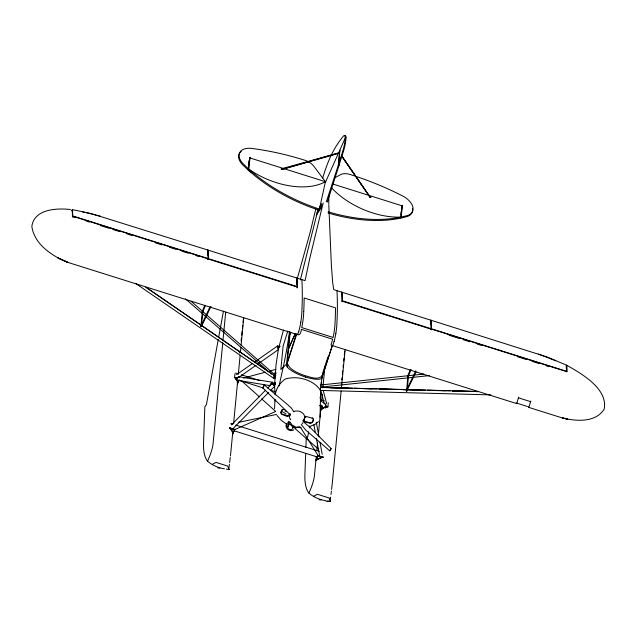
<?xml version="1.0" encoding="UTF-8"?>
<svg xmlns="http://www.w3.org/2000/svg" width="637" height="637" viewBox="0 0 637 637"><rect width="100%" height="100%" fill="white"/><g stroke="black" fill="none" stroke-linecap="round" stroke-linejoin="round"><path stroke-width="0.96" d="M328.803 203.816L328.851 195.973M232.553 432.81L232.529 434.569L234.774 429.37L229.79 427.801L232.083 431.082L232.553 432.81L232.099 430.851L229.79 427.801M237.426 382.073L237.378 384.055L239.154 379.915L237.402 383.824L233.691 422.506M328.788 204.692L331.367 265.143L332.689 282.645L333.732 289.644L341.663 292.144A456.482 71.734 -72.5 0 1 342.029 300.664L341.997 301.747M320.013 417.131L320.594 394.184M320.069 398.252A32.965 26.157 5.5 0 0 320.307 390.075L322.322 375.297M274.802 382.415L274.77 384.007L273.464 384.772L272.509 384.191L274.802 382.415L275.502 383.195L275.463 384.796M249.648 158.47L250.118 157.419L249.616 158.764M401.756 206.46L402.504 205.647L402.194 205.249L401.804 206.42M305.68 453.464L304.916 474.278A114.811 32.121 -62.2 0 0 308.897 493.054C313.508 497.155 319.718 499.758 325.786 500.706M305.895 447.516L306.222 438.59L307.767 436.663L308.65 431.782M274.555 408.731L274.945 399.932M275.096 377.693L275.877 372.884L275.2 372.669C276.681 374.094 272.644 379.222 274.475 378.163M274.412 378.625L275.55 377.478L274.738 376.563A7.509 2.62 -55.5 0 0 274.674 375.965A119.724 96.768 28.3 0 0 269.73 372.183L269.57 372.319M274.475 376.674L275.2 372.669M275.152 376.889L274.531 385.608L275.073 394.239M275.383 373.624L275.98 365.335L278.377 349.187L283.449 330.03M303.403 421.734L310.37 427.674L331.16 448.591L330.364 450.144L329.687 450.789L305.903 430.214L301.229 424.608M208.235 259.665L208.275 258.885L72.491 216.166L72.252 209.764L71.79 210.807M297.463 287.733L297.495 286.658A456.482 71.734 -72.5 0 0 297.137 278.138L305.067 280.63L309.781 258.351L323.182 202.932M431.225 329.815L431.265 329.026L567.049 371.737L566.819 365.335C581.621 373.656 608.176 388.873 604.194 409.081C595.794 422.785 576.079 421.391 562.407 417.936L567.718 419.17L562.36 417.96L528.853 407.417L528.439 406.82M287.805 331.009L283.107 346.13L280.853 369.524L286.666 364.038L287.183 366.864L288.004 367.852A19.134 5.399 20.1 0 0 305.601 377.064A19.134 5.399 20.1 0 0 321.725 378.458L332.339 345.588L331.033 344.792L332.689 339.226L301.301 329.353C301.389 332.164 299.382 337.132 296.77 333.812L287.327 363.01L287.303 364.491L286.666 364.038L289.795 331.431M207.359 253.972L207.734 250.015L91.521 213.674L74.64 210.067L72.586 209.804L72.132 210.823M207.606 255.031L208.076 250.118L296.802 278.027A456.482 71.734 -72.5 0 1 297.161 286.554A5.024 0.788 -72.5 0 1 297.041 287.844M200.934 325.953L202.367 311.159L203.06 311.294L201.26 326.327L200.95 325.937L209.931 307.042M222.767 342.666L213.077 443.639A27.789 7.771 -62.2 0 1 207.535 461.156C212.129 465.273 218.356 467.869 224.415 468.816M222.958 340.691L225.697 312.106M241.232 151.351A17.462 10.264 24.1 0 0 239.074 154.043L238.628 155.691A17.462 10.264 24.1 0 0 242.976 165.142L248.191 170.031L248.366 168.136M248.733 164.346L249.099 160.548M248.78 167.507L248.51 170.326A61.399 36.094 24.1 0 0 251.551 172.356M248.956 165.628L249.409 160.93M248.191 170.031L249.752 157.594M325.762 181.808L250.062 157.992L248.51 170.326A122.559 72.037 24.1 0 0 311.151 207.431L318.747 210.075L319.424 209.087L325.427 181.696A61.399 36.094 24.1 0 1 248.979 169.275A122.559 72.037 24.1 0 0 319.424 209.087M237.402 382.296C237.864 379.931 231.645 375.663 237.131 378.067M235.985 378.943L234.639 377.287M236.932 380.568L236.008 378.712M238.349 373.967L240.149 355.239M240.428 352.285L240.905 347.356M241.089 345.381L243.74 317.783M281.299 168.932L281.944 169.474L281.355 168.805L338.94 152.904M281.267 169.259L281.355 168.805M296.293 334.25L287.207 362.349L290.098 333.422M296.516 280.973L296.802 278.027M296.492 284.811L297.137 278.13M286.499 423.716C284.293 428.359 289.962 432.483 293.896 429.84M286.674 423.557L286.395 426.495L286.634 425.572M288.139 424.115L287.86 427.013L288.29 426.057M339.035 152.999L339.099 152.418L339.003 153.326L281.952 169.394M326.303 201.818L338.319 165.206L339.728 150.547M344.458 135.928L345.445 135.697L345.971 136.485C346.042 146.327 341.758 155.659 339.131 165.015L338.454 164.8L339.959 150.197M327.314 202.136L338.995 165.421L339.274 162.491M316.255 456.61L314.439 475.521A27.789 7.771 -62.2 0 1 308.905 493.038M316.828 450.693L317.584 442.803M318.245 435.899L321.199 405.108M321.677 400.179L322.242 394.263M322.903 387.368L324.894 366.665M317.218 459.444C329.815 454.611 318.978 457.509 315.856 460.782L318.102 455.582L300.369 427.116M322.091 408.699L320.73 410.037L322.481 406.127L320.706 410.268L323.238 408.006M322.067 408.93L323.803 407.656M325.77 407.186L327.92 406.86L326.279 406.111M341.488 294.047L341.663 292.144M341.814 294.214L342.005 292.248L430.731 320.156A456.482 71.734 -72.5 0 1 431.09 328.684A5.024 0.788 -72.5 0 1 431.042 329.472M341.137 391.07L332.482 481.198A27.789 0.756 -82.5 0 1 331.598 489.423M341.424 388.116L345.111 349.673M369.993 197.167L370.758 196.921L370.662 197.382L369.993 197.167L341.575 155.794M370.232 196.761L370.726 197.247M370.662 197.382L370.758 196.921M400.944 214.406L401.214 211.588M332.434 183.902L402.138 205.831L400.585 218.165A122.559 72.037 24.1 0 1 334.704 214.844L328.015 212.957M412.505 208.594L412.609 210.417A17.462 10.264 24.1 0 1 406.756 216.66L400.944 218.077L402.504 205.647M406.701 390.951L407.807 375.782L408.508 375.918L407.083 390.704L406.199 390.959L406.573 391.341L416.033 371.92M430.349 324.082L430.731 320.156M430.684 324.225L431.066 320.26L547.31 357.046L566.476 365.16L566.659 371.745M332.339 345.588L516.711 403.595L518.645 397.225M528.853 407.417L530.788 401.047M566.174 368.25L566.819 365.335M239.846 352.954L240.053 350.971M241.081 341.074L241.391 338.104M241.702 335.142L242.116 331.176M242.426 328.214L242.737 325.244M243.039 322.274L243.453 318.317M341.735 379.891L341.934 377.908M342.348 373.951L342.658 370.981M343.072 367.023L343.279 365.049M343.693 361.083L343.996 358.121M344.306 355.151L344.721 351.194M72.586 209.804L72.674 216.898M207.734 250.015A456.482 71.734 -72.5 0 1 208.1 258.542L207.957 259.45M431.066 320.26A456.482 71.734 -72.5 0 1 431.424 328.788L431.281 329.703M273.655 375.973L274.643 374.954L273.719 375.989M318.747 210.075L318.914 209.127L317.648 211.245M218.284 339.433L206.396 404.774L204.859 406.701L203.545 442.397A114.811 32.121 -62.2 0 0 207.527 461.164M218.642 337.483L223.436 311.159M309.359 427.881L309.717 425.938M72.491 216.166L72.379 216.731L75.206 217.623M208.164 259.45L208.275 258.885M431.153 329.592L431.265 329.026M287.693 364.412L287.183 366.864L287.454 364.053L287.303 364.491M300.346 279.914L316.756 214.741M279.062 385.982L283.823 364.412A176.401 27.717 -72.5 0 0 289.397 332.538M315.761 209.047L310.291 231.868L297.368 278.281M334.075 341.655L332.673 345.668M406.374 390.632L407.083 390.704M322.736 178.057C327.06 162.929 333.446 147.657 343.781 135.713L344.776 135.49L345.294 136.278C345.365 146.112 341.082 155.452 338.454 164.8M298.745 331.574L297.543 334.656L67.514 262.285C52.035 255.963 34.39 244.353 31.85 226.477C34.024 209.04 56.773 207.925 70.412 209.525M322.72 373.099L327.896 357.094M332.355 345.397L322.569 375.113C318.818 381.213 309.072 376.571 303.666 375.249C297.686 372.844 290.353 370.177 287.502 363.918M202.287 312.671L201.857 312.417L204.764 305.227M200.878 326.622L201.411 326.598L201.085 326.271M205.273 305.871L203.06 311.326L202.351 311.23M407.306 377.008L410.204 369.858M411.08 369.587L408.484 375.989L407.791 375.854M324.567 181.879L324.846 180.924L313.77 166.153A11.808 6.943 24.1 0 0 305.147 160.349A201.133 118.219 24.1 0 0 250.142 148.246A17.462 10.264 24.1 0 0 239.544 152.984L239.106 154.632A17.462 10.264 24.1 0 0 243.453 164.083L248.661 168.972M317.537 211.508L317.21 212.774M275.399 373.951L275.877 372.884M318.11 209.438L316.286 215.64L316.86 214.358M249.593 159.051L250.062 157.992M325.507 182.134L345.429 137.592L346.106 137.807M338.9 153.119L339.266 152.466M317.33 212.511L320.897 206.444L319.583 208.156M234.774 429.37L232.553 434.338L231.12 449.308A27.789 0.756 -82.5 0 1 230.411 455.981M290.01 334.337L290.822 332.538M288.688 348.113L295.13 333.724M288.633 348.765L295.496 333.406M295.257 428.303L295.95 426.75M401.692 206.603L402.17 205.544M401.668 206.89L402.138 205.831M566.022 366.179L566.476 365.16M201.388 326.646L211.014 306.413M406.438 390.449L415.794 370.774M287.351 416.502L288.235 414.966L289.628 415.491M305.338 377.502L305.577 377.056M324.607 404.049L325.204 403.938A5.016 4.817 -56 0 1 326.056 407.362L325.459 407.998L324.727 407.6A5.016 4.817 -56 0 1 324.615 407.322M264.363 385.027L262.834 387.917L264.363 385.027L288.203 405.124L291.443 408.118L293.88 411.844M290.138 413.612L289.365 414.91A2.421 1.919 5.5 0 1 286.594 415.515L282.549 414.241A2.421 1.919 5.5 0 1 280.941 412.258L282.143 409.559A2.421 1.919 5.5 0 1 282.486 409.257M290.074 414.329L289.302 415.619A2.405 1.903 5.5 0 1 288.76 416.041A2.413 1.919 5.5 0 1 286.531 416.224L281.801 414.289A2.094 1.266 32.6 0 1 281.331 413.803C280.336 412.473 281.522 410.363 282.836 409.742A2.421 1.919 5.5 0 1 284.843 409.663M304.311 418.071L305.083 416.773M304.239 418.78L305.012 417.49A2.421 1.919 5.5 0 1 307.782 416.885L311.835 418.159A2.421 1.919 5.5 0 1 313.285 419.321L313.03 421.352L311.039 423.127A2.094 1.067 -9.2 0 1 310.307 423.255L305.418 422.172A2.413 1.919 5.5 0 1 303.809 420.181M288.195 425.803C285.631 429.784 293.705 431.464 293.084 426.798M302.105 423.979L302.87 422.801M319.893 206.428L321.757 203.697L320.929 208.347L316.892 214.271M329.687 450.789L331.152 448.583M273.488 383.609L271.625 383.307L270.948 384.708M278.218 346.751A8.448 2.118 55 0 0 278.074 346.401L277.644 345.931A8.448 2.118 55 0 0 277.915 348.463L278.664 349.418L257.722 364.117M274.252 375.113L274.81 374.484M318.516 421.598L315.124 424.29L310.06 426.392M231.502 424.823L265.565 390.17M267.651 388.044L271.824 383.8M232.449 429.227L268.607 392.456M270.685 390.33L274.858 386.086L273.591 384.724A7.23 0.9 44.5 0 0 271.784 383.848L271.808 383.904M317.242 459.213L315.88 460.551L318.102 455.582L323.094 457.151M200.989 325.873L201.642 326.08M298.363 427.132L296.818 427.387M212.32 464.325L216.039 462.406L227.624 466.053L229.113 469.628L229.002 468.776M236.526 374.675L252.682 363.369M254.298 362.23L277.724 345.835M280.113 346.48L279.555 345.875L277.74 346.839L278.473 348.455L278.289 347.436M239.138 377.128L256.106 365.248M313.691 496.207L317.409 494.296L328.995 497.943L330.484 501.51L330.324 499.782A114.811 3.121 -82.5 0 1 330.364 497.147M299.541 426.567L296.078 427.809M334.879 177.731L340.644 174.61A11.808 6.943 24.1 0 1 349.848 174.411A201.133 118.219 24.1 0 1 403.89 196.602A17.462 10.264 24.1 0 1 412.975 207.535L413.087 209.358A17.462 10.264 24.1 0 1 407.234 215.601L401.414 217.026M277.915 347.858L279.165 347.292M275.375 411.582L234.758 429.601L229.766 428.032M370.017 196.929L341.591 155.627M323.787 407.887L325.109 407.417M243.422 378.067L265.366 372.199M270.136 370.925L275.861 369.396M322.171 457.302L320.029 457.7M230.952 423.939L233.867 423.334M238.732 422.315L276.633 414.416M320.037 405.865L321.964 405.482M325.786 406.955L327.944 406.637M320.244 385.043L423.716 374.062M320.921 387.121L429.322 375.615M219.805 468.06L217.79 467.964M321.175 499.941L319.161 499.846M320.841 387.368L477.997 391.468M320.65 387.463L352.341 388.244M377.096 388.888L354.315 388.347L372.143 388.881M379.071 388.992L425.62 390.155M427.594 390.258L450.375 390.8M452.35 390.911L478.1 391.596M320.65 387.535L323.62 387.615M330.555 387.798L348.375 388.259M379.071 389.064L396.899 389.533M402.839 389.685L420.659 390.155M427.594 390.33L445.414 390.8M452.35 390.983L470.17 391.444M476.11 391.604L478.092 391.651M320.379 390.433L490.745 394.884M301.046 427.706L296.404 427.387M326.112 501.223L330.396 501.462L327.625 501.008M272.692 382.272L238.692 376.73A5.016 4.172 -80.7 0 0 236.343 379.142L236.709 380.162L270.55 385.719L270.184 384.7A5.016 4.172 -80.7 0 1 272.532 382.28L272.899 382.694A5.016 4.172 -80.7 0 1 272.469 383.832M236.709 380.162L237.163 380.058A5.016 4.172 -80.7 0 0 237.378 379.883M236.216 377.486L237.776 377.741L236.868 378.888L235.316 378.625M226.262 469.119L229.025 469.58M295.648 427.252L291.881 426.424M82.754 211.986L84.689 212.384M86.632 212.782L100.288 216.214M338.319 165.206L338.995 165.421M370.025 196.841L370.694 197.056M281.331 169.131L281.968 169.227M72.817 215.983L208.1 258.542M208.076 250.118A456.482 71.734 -72.5 0 1 208.434 258.646L297.161 286.554M342.005 292.248A456.482 71.734 -72.5 0 1 342.364 300.775L431.09 328.684M431.424 328.788L566.707 371.339M208.275 259.06L297.511 287.128M342.037 301.142L431.265 329.21M86.521 221.182L89.347 222.074M100.662 225.633L109.15 228.301M112.924 229.487L119.525 231.565M127.066 233.938L131.779 235.419M155.356 242.84L161.957 244.911M169.498 247.283L176.099 249.362M181.76 251.145L188.361 253.215M195.901 255.588L198.736 256.48M449.069 335.229L459.444 338.494M463.21 339.68L469.811 341.75M477.36 344.123L482.074 345.612M517.905 356.879L526.393 359.547M532.046 361.33L538.647 363.409M546.196 365.781L549.022 366.665M518.582 397.878L530.725 401.7M527.5 406.525L516.288 402.998L516.711 403.595M274.961 373.21L275.638 373.425M274.897 376.411L275.566 376.626M273.576 378.06A1.513 0.526 -55.5 0 0 273.926 378.314L274.221 378.06A1.473 0.518 -55.5 0 0 274.73 376.897L275.335 377.168M235.714 373.027L238.541 373.911M241.367 374.803L260.214 380.735M320.53 399.702L324.305 400.888M234.615 377.518L237.107 378.298M325.427 406.08L327.92 406.86M238.644 380.185L263.153 387.893M270.685 390.266L275.399 391.747M319.694 405.681L322.521 406.573M291.348 423.478L288.688 422.642L288.274 423.581A0.812 0.645 5.5 0 0 288.704 424.306L294.278 426.065M231.072 423.605L232.967 424.194M235.809 425.094L319.233 451.33M318.078 455.805L323.07 457.374M234.026 430.771L317.449 457.016M292.789 425.253L288.688 423.788A1.234 0.486 20.8 0 1 288.075 423.446L287.733 422.785L288.593 421.368L290.504 422.395M538.512 354.061L555.814 360.797M238.851 376.714L239.058 377.136A5.016 4.172 -80.7 0 1 238.971 377.43M295.042 427.483L294.183 426.989M284.922 410.913L286.435 411.725M286.101 414.002L281.769 411.343M286.984 424.353L281.283 420.42L277.055 415.451M320.427 400.697L325.141 403.882M325.706 406.828L326.359 407.274M146.024 287.255L269.594 372.334L202.462 326.136M145.969 287.303L200.878 325.013M274.722 376.913L275.55 377.478M135.53 283.354L273.687 378.306M290.504 415.085L262.85 387.933M191.076 301.237L275.821 375.671M273.743 375.798L274.794 376.722M185.423 298.809L267.683 370.758M294.915 428.438L318.683 449.427M241.073 380.4L259.458 396.875M261.664 398.858L275.63 411.375M278.305 346.44L278.863 347.038M273.464 384.772L274.165 385.56M271.625 383.307L272.095 383.84M341.942 156.527L370.001 197.088M338.932 152.792L281.944 169.474M292.765 426.83L292.853 427.491M321.159 382.702L321.653 384.597M323.15 390.274L326.63 403.54M320.745 390.202L324.233 403.468M321.924 376.013L322.266 377.9M316.31 422.323L318.978 436.831M320.045 442.635L322.179 454.245M313.914 424.815L315.339 432.555M316.406 438.36L319.607 455.766M320.307 390.075A27.423 21.762 5.5 0 0 305.067 379.413A27.423 21.762 5.5 0 0 285.225 379.039A32.965 26.157 5.5 0 0 275.232 394.956M328.198 211.834A122.559 72.037 24.1 0 0 401.055 217.106A61.399 36.094 24.1 0 1 331.455 187.748M303.881 419.472A2.421 1.919 5.5 0 0 305.489 421.455L309.534 422.729A2.421 1.919 5.5 0 0 312.305 422.124L313.515 419.425A2.421 1.919 5.5 0 0 313.436 418.804M305.426 416.479A2.421 1.919 5.5 0 1 305.848 416.248M312.146 417.53A2.421 1.919 5.5 0 1 312.369 417.633M275.351 401.111A32.965 26.157 5.5 0 1 275.168 399.741M271.426 374.238A140.753 113.76 28.3 0 1 270.526 373.314M301.858 279.627A452.859 71.161 -72.5 0 1 301.906 310.856L301.771 313.468A50.554 7.947 -72.5 0 1 300.775 322.242M300.791 322.226A23.354 3.671 -72.5 0 1 298.737 331.574M293.832 411.438A7.588 6.02 5.5 0 1 302.862 413.262A7.588 6.02 5.5 0 1 303.371 420.611M290.289 419.361A7.588 6.02 5.5 0 1 289.962 414.743M303.021 420.484A1.6 0.685 -46.1 0 1 302.814 421.073M290.767 419.679A1.6 0.685 -46.1 0 1 290.647 419.297M336.941 290.663A452.859 71.161 -72.5 0 1 336.989 321.892L336.862 324.504A50.554 7.947 -72.5 0 1 335.866 333.278M335.874 333.27A23.171 3.639 -72.5 0 1 334.075 341.663M208.434 258.646A5.024 0.788 -72.5 0 1 208.387 259.434M342.364 300.775A5.024 0.788 -72.5 0 1 342.316 301.564M230.228 457.541A27.789 0.756 -82.5 0 1 229.631 462.55M229.416 464.301A27.789 0.756 -82.5 0 1 228.962 467.892M234.918 373.68A12.127 1.903 -72.5 0 1 234.647 376.555M278.465 347.42A8.448 2.118 55 0 1 278.703 348.296M230.897 429.513A7.19 0.892 44.5 0 0 231.717 429.943L230.49 428.574A7.23 0.9 44.5 0 0 230.236 428.39M328.206 402.735A12.127 1.903 -72.5 0 1 327.944 405.904M331.407 491.047A27.789 0.756 -82.5 0 1 331.001 494.431M330.555 497.975A27.789 0.756 -82.5 0 1 330.324 499.782M324.528 407.035A5.016 4.817 -56 0 1 324.448 406.748M303.753 311.445L303.626 314.049A50.554 7.947 -72.5 0 1 302.631 322.824A22.558 3.543 -72.5 0 1 301.715 327.577L333.095 337.451A22.924 3.599 -72.5 0 0 333.621 334.958L334.003 332.697A50.554 7.947 -72.5 0 0 334.998 323.915L335.126 321.311A450.064 70.723 -72.5 0 0 335.508 307.854L304.136 297.989A450.064 70.723 -72.5 0 1 303.753 311.445M67.848 262.364L58.071 258.041L67.848 262.364"/></g></svg>
